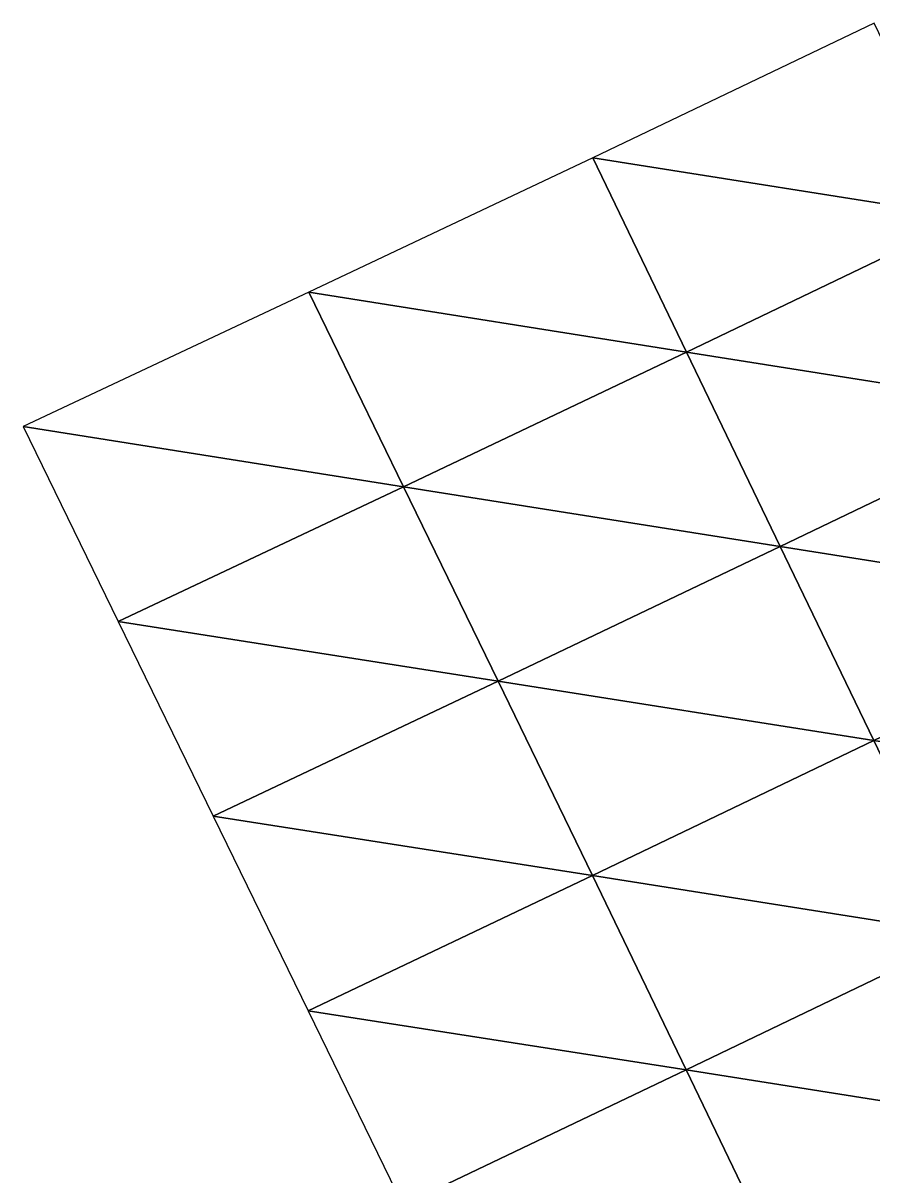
# Model space of a CAD drawing. Extents: x -73 to 71, y -63 to 63.
# Drawn here: x -72.51 to -39.72, y -17.43 to 27.03 of the extents above; entities that cross this region are included whole.
import ezdxf

# ---------------------------------------------------------------- set-up
doc = ezdxf.new("R2010")
doc.units = 0
doc.header["$MEASUREMENT"] = 0
doc.layers.get('0').update_dxf_attribs({"color": 13, "linetype": 'CONTINUOUS'})
doc.layers.add('GOOGLE_EARTH_TERRAIN', color=144, linetype='CONTINUOUS')

# ---------------------------------------------------------------- blocks, each defined once
blk = doc.blocks.new('GOOGLE_EARTH_TERRAIN')
at = {"color": 252}
mesh = blk.add_polyface(dxfattribs=at)
corners = [(-36.108, 19.545, -0.508), (-39.715, 27.03, -0.508), (-50.555, 21.834, -0.508)]
mesh.append_faces([[corners[k] for k in face] for face in [(0, 1, 2)]], dxfattribs={"color": 252})
mesh = blk.add_polyface(dxfattribs=at)
corners = [(-46.947, 14.35, -0.508), (-50.555, 21.834, -0.508), (-61.499, 16.667, -0.686)]
mesh.append_faces([[corners[k] for k in face] for face in [(0, 1, 2)]], dxfattribs={"color": 252})
mesh = blk.add_polyface(dxfattribs=at)
corners = [(-36.108, 19.545, -0.508), (-50.555, 21.834, -0.508), (-46.947, 14.35, -0.508)]
mesh.append_faces([[corners[k] for k in face] for face in [(0, 1, 2)]], dxfattribs={"color": 252})
mesh = blk.add_polyface(dxfattribs=at)
corners = [(-32.501, 12.061, -0.508), (-36.108, 19.545, -0.508), (-46.947, 14.35, -0.508)]
mesh.append_faces([[corners[k] for k in face] for face in [(0, 1, 2)]], dxfattribs={"color": 252})
mesh = blk.add_polyface(dxfattribs=at)
corners = [(-57.847, 9.163, -0.616), (-61.499, 16.667, -0.686), (-72.513, 11.487, -0.909)]
mesh.append_faces([[corners[k] for k in face] for face in [(0, 1, 2)]], dxfattribs={"color": 252})
mesh = blk.add_polyface(dxfattribs=at)
corners = [(-46.947, 14.35, -0.508), (-61.499, 16.667, -0.686), (-57.847, 9.163, -0.616)]
mesh.append_faces([[corners[k] for k in face] for face in [(0, 1, 2)]], dxfattribs={"color": 252})
mesh = blk.add_polyface(dxfattribs=at)
corners = [(-43.34, 6.865, -0.508), (-46.947, 14.35, -0.508), (-57.847, 9.163, -0.616)]
mesh.append_faces([[corners[k] for k in face] for face in [(0, 1, 2)]], dxfattribs={"color": 252})
mesh = blk.add_polyface(dxfattribs=at)
corners = [(-32.501, 12.061, -0.508), (-46.947, 14.35, -0.508), (-43.34, 6.865, -0.508)]
mesh.append_faces([[corners[k] for k in face] for face in [(0, 1, 2)]], dxfattribs={"color": 252})
mesh = blk.add_polyface(dxfattribs=at)
corners = [(-28.893, 4.577, -0.508), (-32.501, 12.061, -0.508), (-43.34, 6.865, -0.508)]
mesh.append_faces([[corners[k] for k in face] for face in [(0, 1, 2)]], dxfattribs={"color": 252})
mesh = blk.add_polyface(dxfattribs=at)
corners = [(-57.847, 9.163, -0.616), (-72.513, 11.487, -0.909), (-68.845, 3.971, -0.839)]
mesh.append_faces([[corners[k] for k in face] for face in [(0, 1, 2)]], dxfattribs={"color": 252})
mesh = blk.add_polyface(dxfattribs=at)
corners = [(-54.2, 1.67, -0.546), (-57.847, 9.163, -0.616), (-68.845, 3.971, -0.839)]
mesh.append_faces([[corners[k] for k in face] for face in [(0, 1, 2)]], dxfattribs={"color": 252})
mesh = blk.add_polyface(dxfattribs=at)
corners = [(-43.34, 6.865, -0.508), (-57.847, 9.163, -0.616), (-54.2, 1.67, -0.546)]
mesh.append_faces([[corners[k] for k in face] for face in [(0, 1, 2)]], dxfattribs={"color": 252})
mesh = blk.add_polyface(dxfattribs=at)
corners = [(-39.733, -0.619, -0.508), (-43.34, 6.865, -0.508), (-54.2, 1.67, -0.546)]
mesh.append_faces([[corners[k] for k in face] for face in [(0, 1, 2)]], dxfattribs={"color": 252})
mesh = blk.add_polyface(dxfattribs=at)
corners = [(-28.893, 4.577, -0.508), (-43.34, 6.865, -0.508), (-39.733, -0.619, -0.508)]
mesh.append_faces([[corners[k] for k in face] for face in [(0, 1, 2)]], dxfattribs={"color": 252})
mesh = blk.add_polyface(dxfattribs=at)
corners = [(-25.286, -2.907, -0.508), (-28.893, 4.577, -0.508), (-39.733, -0.619, -0.508)]
mesh.append_faces([[corners[k] for k in face] for face in [(0, 1, 2)]], dxfattribs={"color": 252})
mesh = blk.add_polyface(dxfattribs=at)
corners = [(-54.2, 1.67, -0.546), (-68.845, 3.971, -0.839), (-65.183, -3.535, -0.769)]
mesh.append_faces([[corners[k] for k in face] for face in [(0, 1, 2)]], dxfattribs={"color": 252})
mesh = blk.add_polyface(dxfattribs=at)
corners = [(-50.572, -5.815, -0.508), (-54.2, 1.67, -0.546), (-65.183, -3.535, -0.769)]
mesh.append_faces([[corners[k] for k in face] for face in [(0, 1, 2)]], dxfattribs={"color": 252})
mesh = blk.add_polyface(dxfattribs=at)
corners = [(-39.733, -0.619, -0.508), (-54.2, 1.67, -0.546), (-50.572, -5.815, -0.508)]
mesh.append_faces([[corners[k] for k in face] for face in [(0, 1, 2)]], dxfattribs={"color": 252})
mesh = blk.add_polyface(dxfattribs=at)
corners = [(-36.126, -8.103, -0.508), (-39.733, -0.619, -0.508), (-50.572, -5.815, -0.508)]
mesh.append_faces([[corners[k] for k in face] for face in [(0, 1, 2)]], dxfattribs={"color": 252})
mesh = blk.add_polyface(dxfattribs=at)
corners = [(-25.286, -2.907, -0.508), (-39.733, -0.619, -0.508), (-36.126, -8.103, -0.508)]
mesh.append_faces([[corners[k] for k in face] for face in [(0, 1, 2)]], dxfattribs={"color": 252})
mesh = blk.add_polyface(dxfattribs=at)
corners = [(-50.572, -5.815, -0.508), (-65.183, -3.535, -0.769), (-61.525, -11.031, -0.699)]
mesh.append_faces([[corners[k] for k in face] for face in [(0, 1, 2)]], dxfattribs={"color": 252})
mesh = blk.add_polyface(dxfattribs=at)
corners = [(-46.965, -13.299, -0.508), (-50.572, -5.815, -0.508), (-61.525, -11.031, -0.699)]
mesh.append_faces([[corners[k] for k in face] for face in [(0, 1, 2)]], dxfattribs={"color": 252})
mesh = blk.add_polyface(dxfattribs=at)
corners = [(-36.126, -8.103, -0.508), (-50.572, -5.815, -0.508), (-46.965, -13.299, -0.508)]
mesh.append_faces([[corners[k] for k in face] for face in [(0, 1, 2)]], dxfattribs={"color": 252})
mesh = blk.add_polyface(dxfattribs=at)
corners = [(-32.519, -15.587, -0.508), (-36.126, -8.103, -0.508), (-46.965, -13.299, -0.508)]
mesh.append_faces([[corners[k] for k in face] for face in [(0, 1, 2)]], dxfattribs={"color": 252})
mesh = blk.add_polyface(dxfattribs=at)
corners = [(-46.965, -13.299, -0.508), (-61.525, -11.031, -0.699), (-57.872, -18.516, -0.629)]
mesh.append_faces([[corners[k] for k in face] for face in [(0, 1, 2)]], dxfattribs={"color": 252})
mesh = blk.add_polyface(dxfattribs=at)
corners = [(-43.358, -20.783, -0.508), (-46.965, -13.299, -0.508), (-57.872, -18.516, -0.629)]
mesh.append_faces([[corners[k] for k in face] for face in [(0, 1, 2)]], dxfattribs={"color": 252})
mesh = blk.add_polyface(dxfattribs=at)
corners = [(-32.519, -15.587, -0.508), (-46.965, -13.299, -0.508), (-43.358, -20.783, -0.508)]
mesh.append_faces([[corners[k] for k in face] for face in [(0, 1, 2)]], dxfattribs={"color": 252})
mesh = blk.add_polyface(dxfattribs=at)
corners = [(-28.911, -23.071, -0.508), (-32.519, -15.587, -0.508), (-43.358, -20.783, -0.508)]
mesh.append_faces([[corners[k] for k in face] for face in [(0, 1, 2)]], dxfattribs={"color": 252})

msp = doc.modelspace()

# ---------------------------------------------------------------- block references
at = {"layer": 'GOOGLE_EARTH_TERRAIN'}
msp.add_blockref('GOOGLE_EARTH_TERRAIN', (0, 0), dxfattribs=at)

doc.saveas('drawing.dxf')
